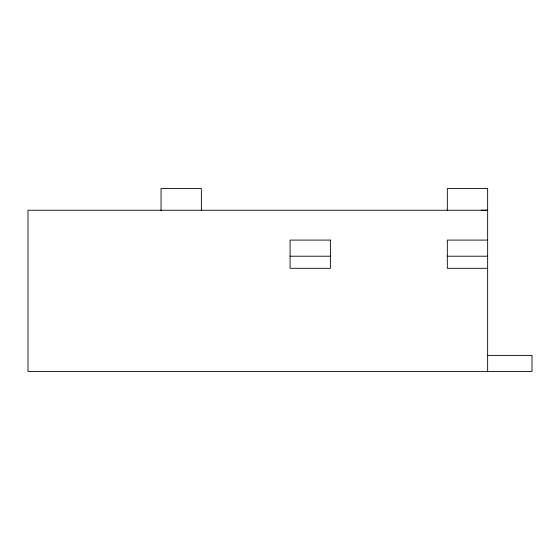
<?xml version="1.0" encoding="UTF-8"?>
<svg xmlns="http://www.w3.org/2000/svg" width="560" height="560" viewBox="0 0 560 560"><rect width="100%" height="100%" fill="white"/><g stroke="black" fill="none" stroke-linecap="round" stroke-linejoin="round"><path stroke-width="0.84" d="M481.194 210.252L487.648 210.245L28 210.245L28 371.525L532 371.525L532 355.397L487.648 355.397M487.648 240.086L447.328 240.086L447.328 268.31L487.648 268.31M290.08 256.214L330.4 256.214M447.328 256.214L487.648 256.214M487.648 371.525L487.648 188.475L447.328 188.475L447.328 210.651M201.376 210.651L201.376 188.475L161.056 188.475L161.056 210.651M330.4 240.086L290.08 240.086L290.08 268.31L330.4 268.31L330.4 240.086"/></g></svg>
